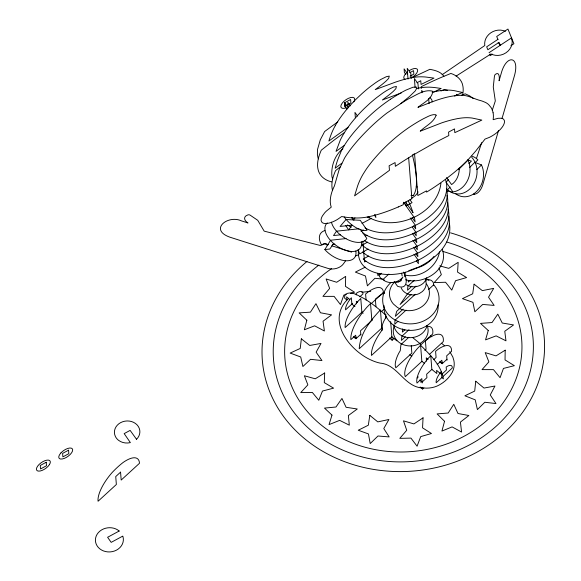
<?xml version="1.0" encoding="UTF-8"?>
<svg xmlns="http://www.w3.org/2000/svg" width="581" height="581" viewBox="0 0 581 581"><rect width="100%" height="100%" fill="white"/><g stroke="black" fill="none" stroke-linecap="round" stroke-linejoin="round"><path stroke-width="0.87" d="M408.421 280.441L408.276 282.068L410.171 280.325M440.943 183.226C437.275 214.266 395.661 232.124 369.138 217.584M402.735 328.81L402.357 332.107L404.928 329.747M358.426 249.561C356.066 276.077 391.231 278.038 409.06 271.058C428.72 264.297 452.984 247.491 449.505 223.917M439.526 251.805C436.89 267.071 420.361 278.764 405.11 275.053L405.03 275.539A9.906 8.57 -4.5 0 1 404.616 276.723M498.52 130.565L482.855 184.497A11.562 6.398 -72.6 0 1 474.401 194.214M502.057 118.386L514.185 76.627C520.511 55.594 506.225 53.91 501.134 73.678L499.079 80.774C499.638 78.355 499.595 70.955 495.324 74.346A2.295 1.271 -72.6 0 0 494.416 76.445L493.269 86.968L495.31 100.956L492.245 110.325M402.052 278.19L400.774 280.572M481.649 142.686L476.391 158.664M405.603 272.22L404.964 273.927A16.094 13.922 -4.5 0 1 404.405 275.024M355.812 251.021A20.836 11.7 35.1 0 1 336.058 258.022A20.858 11.707 35.1 0 1 326.442 251.268L324.844 249.554L330.582 240.236L346.094 238.573M333.283 243.809L331.867 245.828L351.679 252.139M345.55 260.847L343.509 263.752A11.598 8.374 -9.8 0 1 327.88 268.378L229.945 237.201C208.71 229.713 227.788 214.454 241.558 220.918L247.993 222.973C243.875 220.446 243.025 216.495 247.934 214.876A2.295 1.656 -9.8 0 1 250.142 215.159L257.746 220.315L264.166 231.129L320.167 245.436A4.801 3.464 -9.8 0 0 323.356 244.216L323.82 243.802M433.963 256.403C429.49 262.51 422.641 266.897 415.175 268.262M354.984 217.89L353.233 219.916L351.701 217.73M448.532 179.674L446.063 182.158L452.889 191.868L453.993 191.745A20.843 17.343 -76.6 0 0 467.763 159.739M458.474 169.703L467.981 160.153L471.402 161.075L468.925 163.559M450.159 187.053L447.624 189.595L449.207 190.996A20.843 17.343 -76.6 0 0 468.155 190.401A20.843 17.343 -76.6 0 0 477.001 169.834A20.843 17.35 -76.6 0 0 471.743 157.342M469.746 167.386L474.793 162.324L481.467 164.939L482.353 167.037A20.836 17.336 -76.6 0 1 483.21 178.52L482.535 181.417A20.843 17.35 -76.6 0 1 455.7 193.8M474.997 162.753L477.894 159.848L476.311 158.446A20.843 17.35 -76.6 0 0 471.895 156.144M476.834 169.594L481.467 164.939M421.944 361.302L405.306 376.662A27.779 10.335 -50.7 0 1 417.303 348.658L420.586 345.252L421.842 361.259L424.341 363.299M429.265 354.548L443.238 341.643A27.779 10.335 -50.7 0 0 428.393 338.418L425.408 340.836L426.076 349.304L424.871 350.416M379.901 273.607L377.904 275.438A16.747 14.489 -4.5 0 1 377.686 273.513M381.615 273.259L379.095 275.568L379.575 276.549A48.012 17.866 -50.7 0 0 384.491 280.027M352.667 303.34L345.572 309.847A12.557 4.67 -50.7 0 1 349.355 300.283L351.367 297.755L351.861 304.074L354.991 306.623M359.762 296.833L362.987 293.877A12.557 4.67 -50.7 0 0 358.31 292.076L356.197 293.332L356.32 294.923M388.885 274.058L382.879 279.563C388.173 284.247 396.707 283.129 401.645 278.473A16.094 13.922 -4.5 0 0 402.967 277.086M362.297 311.844L345.143 327.568A27.518 10.24 -50.7 0 1 358.179 301.118L360.779 298.474L361.861 312.244L363.11 313.261M371.528 303.376L383.402 292.49A27.561 10.255 -50.7 0 0 368.209 291.923L365.609 294.051L366.081 300.086M414.246 280.325L407.898 286.142L407.528 290.209L411.958 286.142M372.305 320L360.525 330.8L360.866 335.15M381.47 311.598L384.092 309.194M355.136 338.258L356.349 337.147M353.473 336.66L355.971 338.708L360.801 334.278M416.032 286.135L407.15 294.284L400.113 304.459L411.123 294.364M415.284 294.284L396.714 311.307L395.327 316.311L403.163 309.121M381.877 327.989L359.203 348.753C360.118 333.516 370.257 320.552 380.439 309.927L381.993 330.284M406.075 310.131L395 320.284L394.775 324.22L398.029 321.235M428.458 289.607L433.76 284.748L435.714 287.384A28.222 24.417 -4.5 0 1 426.534 319.463A28.222 24.417 -4.5 0 1 389.023 315.316A28.222 24.417 -4.5 0 1 391.071 282.446M389.466 338.055L392.131 340.234L393.94 338.57M409.024 329.717L401.885 336.268L401.413 340.386L405.349 336.777M408.871 337.278L400.941 344.548L400.244 350.728L398.878 352.979A27.06 10.073 -50.7 0 0 395.821 367.78L411.849 353.088L411.254 345.564M420.68 344.991L432.692 333.973A27.06 10.073 -50.7 0 0 427.877 326.391M433.658 359.69L436.077 357.475L435.59 351.309L438.009 349.348A25.019 9.311 -50.7 0 1 451.51 351.396L446.68 355.819L447.021 360.169M417.1 377.999L418.305 376.895M431.937 369.334L426.65 374.186L426.926 377.665L422.096 382.087L419.598 380.047M437.224 364.49L441.85 360.249L442.126 363.728L446.956 359.298M420.666 382.189L421.871 381.085M441.299 363.278L442.504 362.166M420.15 386.997L422.648 389.038L423.854 387.934M441.996 377.454L436.2 382.77A11.664 4.343 -50.7 0 1 439.526 373.765L441.349 371.441L441.836 377.599L443.426 378.892C441.139 365.042 429.889 354.57 420.375 345.041L420.274 343.799L412.583 337.51M443.281 376.27L452.301 367.998A11.664 4.343 -50.7 0 0 448.104 365.892L446.179 367.018L446.419 370.046L441.589 374.469L436.592 370.387L436.839 373.51L431.843 369.429L430.761 355.732L428.379 358.179A25.019 9.311 -50.7 0 0 416.998 383.039L421.828 378.609L422.169 382.959M400.825 103.556L405.872 99.467A224.883 100.397 -35.1 0 0 409.649 96.352L415.292 90.89L416.562 88.595L416.359 87.056L412.946 87.237L405.937 90.12A62.661 27.975 -35.1 0 0 401.718 92.364L394.724 96.511A77.745 34.707 -35.1 0 0 390.592 99.177M340.386 166.747L335.586 170.596C332.869 176.777 330.727 183.799 332.55 190.539M348.615 298.409C323.159 321.736 354.41 357.707 380.25 363.14C398.326 364.527 404.456 388.152 423.883 387.999A23.422 20.27 -4.5 0 0 437.043 386.067C443.47 383.14 449.091 378.275 452.403 371.985A23.436 20.277 -4.5 0 0 453.877 360.503L452.846 357.046L449.774 351.599M341.81 163.217L335.15 168.243L336.588 163.276A206.233 92.074 -35.1 0 1 337.532 160.269L341.265 151.016A70.504 31.476 -35.1 0 1 342.362 148.889A72.538 32.383 -35.1 0 1 344.228 145.635L344.903 144.538A78.951 35.245 -35.1 0 1 346.341 142.33A84.31 37.642 -35.1 0 1 350.379 136.724L351.258 135.591A95.4 42.595 -35.1 0 1 355.95 129.919L357.961 127.646A106.04 47.344 -35.1 0 1 361.099 124.254A99.939 44.621 -35.1 0 1 366.618 118.655L371.295 114.268A84.949 37.925 -35.1 0 1 374.941 111.058A79.728 35.594 -35.1 0 1 377.432 108.967A76.169 34.003 -35.1 0 1 381.259 105.902A72.349 32.304 -35.1 0 1 385.196 102.939A69.088 30.844 -35.1 0 1 387.876 101.029A72 32.144 -35.1 0 1 390.592 99.177M342.928 148.816C334.801 154.793 330.988 166.289 331.889 176.239A69.814 31.171 -35.1 0 0 332.681 179.144M344.126 145.54L336.021 151.387L340.219 140.268A73.605 32.863 -35.1 0 1 341.904 136.949L342.369 136.107A79.662 35.564 -35.1 0 1 343.349 134.414A86.424 38.586 -35.1 0 1 347.256 128.386A87.854 39.225 -35.1 0 1 349.13 125.772A88.755 39.624 -35.1 0 1 350.445 124.029A88.261 39.406 -35.1 0 1 353.219 120.543L353.945 119.671A86.874 38.782 -35.1 0 1 356.189 117.057A90.004 40.183 -35.1 0 1 361.818 111.007A85.792 38.302 -35.1 0 1 364.381 108.444L369.792 103.403A79.677 35.572 -35.1 0 1 372.624 100.934A70.403 31.432 -35.1 0 1 376.532 97.717L382.676 93.149A36.705 16.384 -35.1 0 1 385.915 91.043A33.938 15.15 -35.1 0 1 389.19 89.14L393.519 87.048L396.431 86.46L395.843 88.719L393.344 91.319A58.136 25.956 -35.1 0 1 389.481 94.587L382.392 99.983L401.297 92.931M344.591 132.453L343.327 133.354A184.932 82.56 -35.1 0 0 338.302 136.978A161.336 72.029 -35.1 0 0 335.818 138.815A142.853 63.779 -35.1 0 0 332.121 141.619L321.264 150.218C318.548 156.405 316.413 163.421 318.228 170.16A74.07 33.066 -35.1 0 0 320.058 174.242A76.663 34.228 -35.1 0 0 326.885 180.183A75.065 33.509 -35.1 0 0 331.736 181.911M337.735 121.981L336.719 122.7A172.143 76.852 -35.1 0 0 332.652 125.612L324.626 131.538L320.291 139.847L317.546 149.368L317.386 154.43L317.923 157.473A70.918 31.665 -35.1 0 0 318.388 158.889M348.164 127.224L328.861 141.038L330.168 137.123A160.124 71.485 -35.1 0 1 330.734 135.547A116.81 52.152 -35.1 0 1 331.649 133.158L332.317 131.546A73.816 32.957 -35.1 0 1 333.864 128.27A76.489 34.148 -35.1 0 1 335.208 125.757M442.112 74.731L484.779 45.543A13.995 12.455 -22.1 0 1 490.749 32.848A13.995 12.455 -22.1 0 1 505.376 31.316M498.091 39.268L486.66 46.821L487.851 49.755L499.086 42.34L500.285 45.282L498.178 42.406M489.042 52.697L511.52 37.859L512.231 41.781A13.995 12.455 -22.1 0 1 505.855 52.871A13.988 12.448 -22.1 0 1 492.673 54.679L490.945 53.946L456.085 76.126M492.485 54.149L490.233 55.631L489.638 54.164M510.91 45.717L513.909 43.735L507.947 29.05L496.704 36.465L497.895 39.406M413.258 195.499L410.934 195.347M409.845 72.661L413.57 70.65L413.846 74.121L410.121 76.133M417.042 82.727L420.767 80.715L421.058 84.434L434 78.115L425.43 76.997A111.436 49.748 -35.1 0 0 423.513 76.874A94.013 41.97 -35.1 0 0 422.205 76.823L420.876 76.808A71.412 31.882 -35.1 0 0 418.836 76.859A65.471 29.232 -35.1 0 0 416.722 76.997A58.391 26.065 -35.1 0 0 413.781 77.353A65.268 29.137 -35.1 0 0 410.716 77.883L408.341 78.391A84.281 37.627 -35.1 0 0 405.908 78.98A92.582 41.331 -35.1 0 0 403.439 79.648A103.236 46.088 -35.1 0 0 400.084 80.636L398.392 81.166A133.158 59.451 -35.1 0 0 395.843 82.001L375.232 89.627L379.335 86.576A54.621 24.387 -35.1 0 0 382.32 84.238L383.293 83.439A59.807 26.704 -35.1 0 0 386.183 80.962L388.682 78.37L389.27 76.104L386.358 76.692L380.94 79.394A35.078 15.658 -35.1 0 0 377.665 81.376A36.465 16.283 -35.1 0 0 375.515 82.8L370.366 86.584A65.428 29.21 -35.1 0 0 367.403 88.958A72.821 32.514 -35.1 0 0 365.464 90.578A80.955 36.145 -35.1 0 0 361.702 93.882L356.349 98.944A90.767 40.525 -35.1 0 0 350.575 104.972A85.589 38.215 -35.1 0 0 348.266 107.579A87.281 38.971 -35.1 0 0 343.277 113.68A88.559 39.537 -35.1 0 0 338.905 119.766A82.698 36.923 -35.1 0 0 335.208 125.757M413.069 154.604L414.558 153.805L417.841 195.528L426.49 190.851L426.592 192.115L428.233 191.091A111.995 50.002 -35.1 0 0 431.509 189.007A114.363 51.055 -35.1 0 0 437.987 184.671A113.738 50.779 -35.1 0 0 442.78 181.272A111.741 49.886 -35.1 0 0 449.048 176.566L452.105 174.147A94.5 42.188 -35.1 0 0 456.579 170.444L459.469 167.938A81.543 36.407 -35.1 0 0 463.631 164.118L464.967 162.833A71.957 32.122 -35.1 0 0 468.794 158.94L475.716 151.06L485.019 139.084L489.253 137.428A18.018 8.047 -35.1 0 0 494.424 134.429A17.735 7.916 -35.1 0 0 496.871 132.599A17.161 7.662 -35.1 0 0 498.396 131.299L499.813 129.941A16.086 7.183 -35.1 0 0 501.65 127.864A15.229 6.798 -35.1 0 0 502.659 126.484A14.721 6.573 -35.1 0 0 503.466 125.118A14.881 6.645 -35.1 0 0 504.402 122.591A14.162 6.318 -35.1 0 0 504.504 121.48A13.595 6.071 -35.1 0 0 504.352 120.507L503.647 119.337A15.091 6.74 -35.1 0 0 502.442 118.539A15.237 6.805 -35.1 0 0 501.381 118.226L498.019 118.306L493.146 119.679L493.363 117.435A67.745 30.248 -35.1 0 0 493.385 115.815A68.013 30.365 -35.1 0 0 493.298 114.261A68.086 30.394 -35.1 0 0 493.08 112.772M362.028 223.394L371.448 218.303M361.004 231.202L363.357 229.923M365.478 236.031L367.047 235.182M367.591 242.139L362.101 245.109C378.129 259.351 402.815 253.672 420.114 244.732C434.951 236.525 452.018 220.933 447.631 202.217M361.418 245.698L363.779 244.427M368.143 249.089L362.646 252.06C378.674 266.301 403.359 260.622 420.666 251.689C435.496 243.475 452.563 227.883 448.176 209.175M364.323 251.377L359.617 253.926L358.099 249.503M368.688 256.047L363.19 259.017C379.226 273.259 403.904 267.58 421.21 258.639C436.048 250.433 453.107 234.84 448.721 216.125M365.928 261.167L364.498 261.937L362.871 241.26M365.195 267.166L355.383 272.111L365.485 276.026L367.41 285.859L374.919 278.284L382.53 279.062M411.697 77.839L429.853 69.321C435.002 70.308 440.718 71.659 443.906 76.227M433.666 92.118L441.161 88.465L434.472 87.528A126.549 56.495 -35.1 0 0 431.32 87.259A93.069 41.549 -35.1 0 0 428.044 87.165L426.686 87.186A67.592 30.176 -35.1 0 0 424.595 87.295L423.883 87.353A57.519 25.68 -35.1 0 0 421.69 87.6A61.245 27.343 -35.1 0 0 420.186 87.818A64.854 28.956 -35.1 0 0 418.654 88.087L416.301 88.566M401.667 205.449L403.33 204.679L403.236 203.423L411.885 198.746L408.668 157.909M454.625 96.032L462.418 92.473L454.589 90.709A104.34 46.582 -35.1 0 0 452.214 90.367A84.724 37.823 -35.1 0 0 450.987 90.244L450.369 90.193A72.291 32.275 -35.1 0 0 448.459 90.099A67.04 29.929 -35.1 0 0 447.138 90.084A59.022 26.348 -35.1 0 0 445.097 90.149L442.243 90.389A70.301 31.389 -35.1 0 0 440.02 90.687L439.258 90.81A74.491 33.255 -35.1 0 0 436.948 91.224L436.164 91.384A82.8 36.966 -35.1 0 0 432.17 92.306M440.95 91.006L444.145 89.576L447.653 90.346M461.27 95.422L465.199 93.824L469.651 95.858L473.283 98.574M408.813 270.695L414.435 268.575M398.145 281.85L399.169 281.545M346.312 294.414L343.843 295.075L340.466 304.567L334.082 296.361L322.92 296.383L329.652 288.445L326.13 278.96L336.675 282.264L345.659 276.382L345.448 286.36L354.519 292.214L350.416 293.311M425.735 280.318C429.453 278.393 434.283 280.826 433.615 285.307M361.752 292.265L370.729 291.335M359.094 228.769L336.508 231.187L333.509 235.566L340.575 234.811M334.867 244.129L333.109 244.318L329.805 249.024L324.844 249.554M473.37 194.134L474.387 194.228M452.526 192.122L447.087 190.989M382.915 292.78L384.673 293.151M405.698 279.773C423.266 285.293 449.36 269.613 442.359 249.496M439.759 265.88L448.764 268.357L458.162 262.321L457.567 272.111L466.601 277.573L455.591 280.696L451.778 290.108L445.569 282.25L434.174 282.606L441.349 274.624L439.004 267.943M324.176 243.381L328.447 244.739M365.028 227.977C384.005 237.905 407.266 231.209 424.355 220.344C437.217 211.753 451.067 196.298 445.525 179.682M430.456 335.84L431.821 336.733M429.003 280.441L427.921 279.643A28.222 24.417 -4.5 0 0 425.938 278.495M362.464 232.611C378.965 244.928 402.103 239.546 419.024 230.824C433.854 222.61 450.921 207.025 446.535 188.309M364.258 240.49C380.838 251.573 403.011 246.3 419.569 237.782C434.406 229.568 451.466 213.975 447.079 195.267M439.628 361.68L442.126 363.728M428.124 359.349L426.251 357.816L426.512 361.164M357.569 302.316L356.32 301.292L356.523 303.863M349.74 299.411L346.617 296.862L346.864 299.985L344.613 298.147L344.765 295.852L345.63 294.189C351.563 290.594 358.506 295.889 363.866 298.416C371.622 303.129 378.79 308.765 385.457 314.917L385.733 318.424M396.852 340.836L391.855 336.755L392.131 340.234M409.787 354.664L411.784 356.291M441.836 343.48L444.458 345.688M456.274 94.347L457.298 95.371M426.454 284.044L427.028 284.821A19.994 17.299 -4.5 0 1 422.423 306.267A19.994 17.299 -4.5 0 1 397.36 307.4L393.366 303.972A19.994 17.299 -4.5 0 1 394.739 281.93M429.933 97.245L431.981 100.15L432.111 101.922M422.699 91.856L421.683 90.404L421.857 92.735M407.15 73.206L404.1 68.863L404.369 72.334L405.879 74.477M446.498 177.619L451.597 184.562A17.706 13.574 -88.6 0 0 458.801 173.102A17.684 13.552 -88.6 0 0 459.266 168.091M350.35 105.858L347.794 102.212L348.23 107.812L344.664 102.743L350.619 99.511L350.895 102.99L344.932 106.207L346.944 109.075M357.511 116.055L354.955 112.416L355.376 117.812M409.968 199.748L412.038 202.689L406.075 205.906L405.843 201.905M405.807 202.428L413.062 212.755L412.59 211.324A34.17 7.807 61.6 0 0 408.254 200.757M403.49 202.232L414.485 217.868L415.139 221.891L412.038 217.476M410.244 218.006L415.408 225.355L415.684 228.834L413.614 225.893M412.336 227.164L415.952 232.306L416.228 235.784L414.159 232.843M412.372 233.38L416.504 239.263L416.773 242.742L414.711 239.8M412.917 240.338L417.049 246.213L417.325 249.692L415.255 246.751M413.461 247.288L417.594 253.171L417.87 256.649L415.8 253.708M414.013 254.246L418.146 260.128L418.422 263.629L416.395 260.746M374.367 215.101L375.929 217.316L374.868 214.374M368.63 216.626L369.313 217.962A12.935 3.74 46.2 0 1 367.199 216.996M351.992 217.338L353.945 220.112M360.445 229.364L366.785 238.384L366.444 239.045A20.843 11.7 35.1 0 1 347.758 239.641A20.843 11.7 35.1 0 1 331.41 222.174M394.499 281.93L397.564 286.295C408.421 290.159 407.477 278.081 403.432 272.082M345.651 225.515L348.716 229.88L352.028 225.167L340.074 226.445L346.08 219.495L360.264 220.322L367.09 230.214A17.713 7.771 40.8 0 1 352.834 225.595A17.72 7.771 40.8 0 1 344.155 216.945M327.248 245.393L326.224 243.933L321.264 244.463L320.4 242.676A20.858 11.707 35.1 0 1 324.946 230.548M401.667 273.295L402.161 275.99M393.816 325.055L394.034 326.42A16.849 14.576 -4.5 0 0 410.397 337.677A16.849 14.576 -4.5 0 0 426.941 325.956M428.669 98.487L429.076 103.629M421.37 88.385L421.232 86.692L429.824 82.531A203.524 90.861 -35.1 0 1 435.118 80.098L437.754 78.922A169.71 75.77 -35.1 0 1 441.705 77.222L450.878 73.446C456.71 75.276 461.975 79.757 462.868 86.075A69.676 31.105 -35.1 0 1 463.188 89.3A72.334 32.296 -35.1 0 1 462.694 94.674M415.081 87.404L414.391 78.537L417.971 83.628L418.385 88.915M411.166 77.948L410.811 73.438L407.223 68.333L407.659 73.932M407.615 73.867L408.022 79.081M422.51 387.302L422.648 389.045M390.657 321.576L391.855 336.748L371.47 355.441A32.841 12.223 -50.7 0 1 381.637 330.662L382.661 329.383L382.305 328.708A15.614 5.81 -50.7 0 1 386.568 316.565M375.958 306.717L375.355 299.113L379.088 296.078A33.72 12.55 -50.7 0 1 384.215 292.918M371.855 320.414L370.533 303.543L366.858 307.284A33.72 12.55 -50.7 0 0 350.866 339.653L355.695 335.23L355.971 338.708M385.944 314.648L385.98 315.192M493.08 112.772A68.812 30.72 -35.1 0 0 492.608 110.891A69.589 31.069 -35.1 0 0 491.722 108.72A72.051 32.166 -35.1 0 0 491.039 107.514L488.694 104.667A63.83 28.498 -35.1 0 0 486.406 102.939A59.596 26.61 -35.1 0 0 485.542 102.452L482.157 101.072A109.504 48.891 -35.1 0 0 480.567 100.6C473.493 98.85 467.059 94.412 459.375 95.371C444.828 96.054 431.334 102.234 417.935 107.376C423.179 102.902 431.785 99.264 432.707 91.805L432.235 91.086C424.224 89.242 416.424 95.052 409.402 98.363A113.31 50.591 -35.1 0 0 404.507 101.21L386.982 112.997A81.899 36.567 -35.1 0 0 381.02 117.769A90.229 40.285 -35.1 0 0 376.706 121.48L375.304 122.736A103.055 46.008 -35.1 0 0 371.172 126.564A110.717 49.429 -35.1 0 0 368.499 129.156A119.156 53.198 -35.1 0 0 365.892 131.778A128.662 57.446 -35.1 0 0 360.859 137.065A121.022 54.033 -35.1 0 0 358.448 139.723A113.978 50.888 -35.1 0 0 356.124 142.389A105.611 47.155 -35.1 0 0 353.902 145.054A96.286 42.987 -35.1 0 0 350.757 149.019L347.002 154.255A76.038 33.945 -35.1 0 0 344.548 158.105L339.297 169.115L334.395 186.007A128.8 57.504 -35.1 0 0 333.501 187.932L332.441 190.466A56.132 25.063 -35.1 0 0 331.787 192.318L331.257 194.127A67.28 30.038 -35.1 0 0 330.742 196.465A72.182 32.224 -35.1 0 0 330.364 199.261A68.391 30.532 -35.1 0 0 330.298 200.336L330.284 200.873A68.725 30.684 -35.1 0 0 330.32 202.42A68.391 30.532 -35.1 0 0 330.553 204.396A61.194 27.322 -35.1 0 0 330.988 206.248L331.272 207.126L326.587 210.918A13.457 6.006 -35.1 0 0 324.605 212.944L322.564 215.711A14.997 6.696 -35.1 0 0 321.358 218.325L321.199 218.928A13.85 6.18 -35.1 0 0 321.111 220.562L321.881 222.232A14.903 6.652 -35.1 0 0 323.058 223.06A14.845 6.631 -35.1 0 0 324.692 223.467L327.437 223.373A17.023 7.604 -35.1 0 0 329.797 222.864A17.459 7.793 -35.1 0 0 331.468 222.32L332.325 222A18.004 8.04 -35.1 0 0 337.525 219.4L341.664 216.531C351.338 218.405 361.389 218.696 370.99 216.219A91.958 41.055 -35.1 0 0 375.617 215.064A98.036 43.771 -35.1 0 0 378.768 214.157A106.693 47.635 -35.1 0 0 383.583 212.624A114.566 51.15 -35.1 0 0 390.098 210.286L391.739 209.654A115.198 51.426 -35.1 0 0 398.348 206.923M401.624 205.471A111.995 50.002 -35.1 0 1 398.297 206.952M438.089 304.887A27.089 23.436 -4.5 0 1 410.898 330.4A27.089 23.436 -4.5 0 1 384.085 305.65M427.064 325.338A17.452 15.099 -4.5 0 1 410.985 345.949A17.452 15.099 -4.5 0 1 394.107 326.478M425.394 279.701A12.913 11.17 -4.5 0 1 422.343 291.553L419.388 293.499A12.913 11.17 -4.5 0 1 401.159 287.856M426.614 277.834A12.905 11.17 -4.5 0 1 406.235 284.697M401.246 280.638A9.906 8.57 -4.5 0 1 393.192 282.264M361.346 241.718A20.843 11.7 35.1 0 1 339.863 247.826A20.843 11.7 35.1 0 1 327.292 222.93M347.431 224.949A20.843 11.7 35.1 0 1 351.127 227.432M446.731 242.045A130.188 112.634 -4.5 0 1 516.502 402.451A130.188 112.634 -4.5 0 1 320.516 437.733A130.188 112.634 -4.5 0 1 318.86 265.067M450.471 232.828A141.394 122.322 -4.5 0 1 527.243 405.458A141.394 122.322 -4.5 0 1 316.601 447.523A141.394 122.322 -4.5 0 1 306.986 261.479M442.918 251.45A118.756 102.743 -4.5 0 1 505.441 399.474A118.756 102.743 -4.5 0 1 324.38 427.493A118.756 102.743 -4.5 0 1 331.511 268.691M355.637 255.923A118.756 102.743 -4.5 0 1 358.39 254.863M409.423 70.512A8.119 3.624 -35.1 0 1 417.645 69.96A8.119 3.624 -35.1 0 1 411.05 78.05M405.051 79.35A8.119 3.624 -35.1 0 1 404.536 79.096L404.151 78.74A8.119 3.624 -35.1 0 1 407.55 71.862M346.123 107.812A8.119 3.624 -35.1 0 1 341.2 104.841A8.119 3.624 -35.1 0 1 350.677 97.535A8.119 3.624 -35.1 0 1 353.793 101.893M418.095 191.875A13.995 7.045 -20.5 0 1 411.617 198.215M416.243 186.319A13.973 7.03 -20.5 0 1 417.194 186.98M412.357 154.895A141.851 32.405 61.6 0 1 413.251 195.492M505.194 350.183L505.042 359.922L514.374 365.681L503.458 368.419L500.059 377.679L493.465 369.632L482.034 369.603L488.875 361.883L485.208 352.609L496.029 355.884L505.194 350.183M324.67 373.002L324.285 382.625L333.588 388.144L322.47 391.049L318.795 400.258L312.317 392.429L300.74 392.603L307.857 384.854L304.371 375.762L315.251 378.805L324.67 373.002M423.048 417.833L422.554 427.841L431.451 433.506L420.709 436.607L417.078 446.201L410.934 438.103L399.793 438.364L406.729 430.267L403.483 420.833L413.912 423.919L423.048 417.833M475.745 381.223L474.706 391.078L464.902 395.784L475.222 399.844L477.408 409.598L484.823 402.255L495.985 403.57L490.248 394.971L494.961 386.031L483.995 388.064L475.745 381.223M301.35 338.825L300.232 348.447L290.159 353.081L300.711 357.003L302.897 366.517L310.537 359.312L321.961 360.554L316.129 352.18L321.002 343.436L309.76 345.463L301.35 338.825M474.089 284.174L472.687 293.797L462.454 298.634L472.927 302.323L474.851 311.765L482.717 304.422L494.148 305.417L488.534 297.189L493.676 288.372L482.339 290.631L474.089 284.174M436.12 115.285C433.593 122.562 425.495 126.012 420.245 131.183L441.625 122.903A104.093 46.473 -35.1 0 1 444.145 122.068A95.821 42.783 -35.1 0 1 446.651 121.291A92.248 41.186 -35.1 0 1 449.955 120.354A88.791 39.639 -35.1 0 1 453.202 119.533L457.145 118.698A71.921 32.108 -35.1 0 1 460.188 118.204A67.672 30.212 -35.1 0 1 462.389 117.936L463.812 117.812A59.923 26.755 -35.1 0 1 465.889 117.718A64.033 28.585 -35.1 0 1 467.872 117.718L469.157 117.776A81.558 36.407 -35.1 0 1 470.407 117.863A88.987 39.726 -35.1 0 1 472.23 118.066L481.838 120.1L454.814 132.642L454.516 128.895L448.561 132.112L448.83 135.555L437.66 141.234A214.345 95.698 -35.1 0 0 433.76 143.304L414.282 154.364A207.17 92.495 -35.1 0 0 410.411 156.71A215.435 96.177 -35.1 0 0 403.991 160.712A205.609 91.798 -35.1 0 0 400.164 163.174L395.356 166.326L395.065 162.578L389.103 165.796L389.459 170.32L354.57 195.87L357.642 185.869A114.617 51.172 -35.1 0 1 358.811 182.804A89.503 39.958 -35.1 0 1 360.176 179.689L361.215 177.575A71.528 31.933 -35.1 0 1 362.994 174.351L365.761 169.957A83.359 37.213 -35.1 0 1 368.942 165.476L369.799 164.35A92.074 41.106 -35.1 0 1 371.571 162.084A97.303 43.437 -35.1 0 1 375.37 157.545A102.764 45.877 -35.1 0 1 377.374 155.272A105.648 47.163 -35.1 0 1 380.511 151.873A102.852 45.921 -35.1 0 1 382.683 149.622A94.231 42.064 -35.1 0 1 389.524 142.984A87.84 39.217 -35.1 0 1 393.126 139.745A81.71 36.48 -35.1 0 1 395.596 137.632A78.144 34.889 -35.1 0 1 398.116 135.555A74.491 33.255 -35.1 0 1 401.979 132.526A70.33 31.396 -35.1 0 1 407.288 128.655L408.646 127.718A74.651 33.328 -35.1 0 1 412.757 125.009A84.383 37.671 -35.1 0 1 416.926 122.431L418.32 121.596A63.939 28.549 -35.1 0 1 423.956 118.466C427.66 116.781 431.567 114.079 435.779 114.682L436.12 115.285M369.814 415.364L368.325 425.212L358.252 430.238L368.441 433.927L370.206 443.564L377.999 435.997L389.161 436.919L383.78 428.553L388.914 419.489L377.803 421.893L369.814 415.364M306.841 320.225L304.357 329.768L314.641 325.818L324.394 330.988L323.051 321.213L331.562 314.858L320.443 312.767L315.955 303.667L310.421 312.157L299.142 312.883L306.841 320.225M444.538 421.29L441.938 431.066L452.098 426.897L461.568 432.053L460.421 422.096L468.874 415.509L458.002 413.512L453.761 404.296L448.191 413.018L437.115 413.904L444.538 421.29M488.243 330.495L485.556 339.878L496.116 335.876L505.978 340.829L504.766 331.257L513.553 324.932L502.245 323.014L497.808 314.154L492.034 322.542L480.502 323.392L488.243 330.495M331.983 415.095L329.049 424.609L339.653 420.368L349.312 425.161L348.375 415.538L357.279 408.988L346.094 407.288L341.94 398.443L335.971 407.012L324.496 408.094L331.983 415.095M49.4 464.64L48.172 466.209A8.119 3.624 -35.1 0 1 38.811 471.133A8.119 3.624 -35.1 0 1 37.714 466.049A8.119 3.624 -35.1 0 1 46.865 460.159L48.419 460.108A8.119 3.624 -35.1 0 1 49.4 464.633M60.932 452.919L60.264 453.71A8.119 3.624 -35.1 0 0 60.046 458.881L60.678 459.026A8.119 3.624 -35.1 0 0 70.272 454.4A8.119 3.624 -35.1 0 0 71.202 448.118A8.119 3.624 -35.1 0 0 61.695 452.149L60.932 452.919M120.565 472.142L115.735 476.573L116.36 484.489L98.073 501.25A29.827 11.097 -50.7 0 1 112.169 472.498A42.711 15.89 -50.7 0 1 123.056 462.52A29.827 11.097 -50.7 0 1 139.469 463.297L121.189 480.059L120.565 472.142M136.52 439.287L130.129 430.39L124.174 433.608L130.369 442.613A12.753 11.032 -4.5 0 1 118.524 440.289A12.775 11.054 -4.5 0 1 115.408 436.505A12.753 11.032 -4.5 0 1 120.587 422.663A12.753 11.032 -4.5 0 1 137.022 424.827A12.753 11.032 -4.5 0 1 136.52 439.287M46.219 462.258L40.263 465.475L40.539 468.947L46.495 465.73L46.219 462.258M68.565 450.181L62.61 453.398L62.886 456.877L68.841 453.659L68.565 450.181M119.192 531.019L107.601 537.28L111.174 542.371L122.773 536.11L122.925 536.495A13.995 12.107 -4.5 0 1 112.278 551.63A13.995 12.107 -4.5 0 1 95.589 542.029A13.995 12.107 -4.5 0 1 107.826 527.817A13.98 12.099 -4.5 0 1 117.304 529.676L119.192 531.019M344.932 106.207L344.664 102.735L344.932 106.207"/></g></svg>
